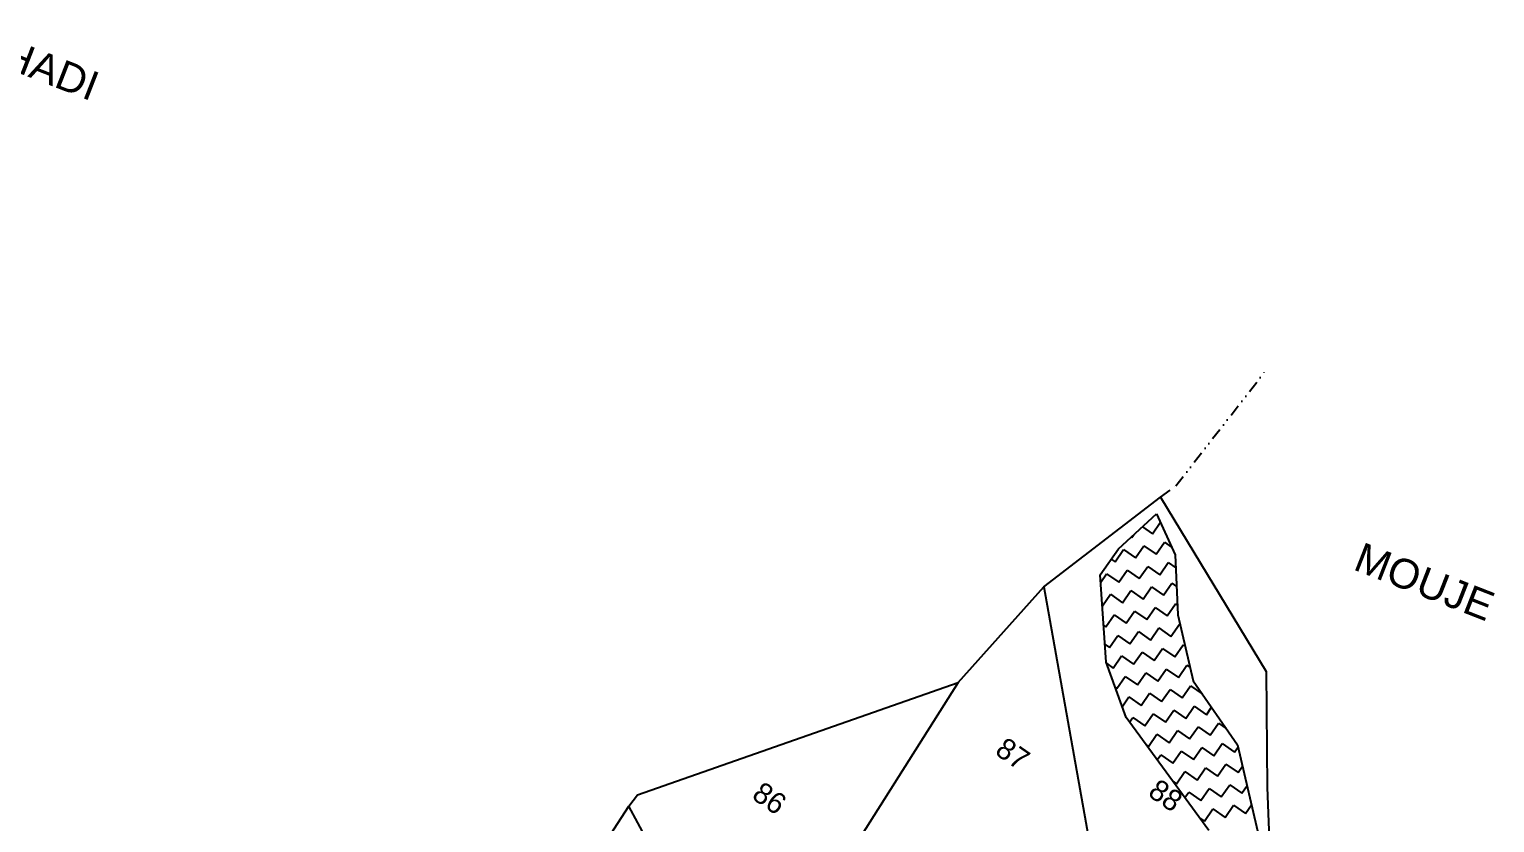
# Model space of a CAD drawing. Header units: metres. Extents: x 282167 to 284586, y 2020907 to 2023042.
# Drawn here: x 283889 to 284511, y 2022219 to 2022556 of the extents above; entities that cross this region are included whole.
import ezdxf
from ezdxf.enums import TextEntityAlignment as Align

# ---------------------------------------------------------------- set-up
doc = ezdxf.new("R2010")
doc.units = ezdxf.units.M
doc.header["$MEASUREMENT"] = 0
doc.linetypes.add('DIVIDE', pattern=[1.25, 0.5, -0.25, 0, -0.25, 0, -0.25])
for name, color, linetype in [('POLY_HATCH', 12, 'Continuous'), ('POLY_PARCEL', 6, 'Continuous'), ('TEXT_MAPOUT', 7, 'Continuous'), ('TEXT_PARCEL', 7, 'Continuous'), ('V_BOUND_LINE', 7, 'Continuous'), ('V_DIVIDE_LINE', 7, 'DIVIDE')]:
    doc.layers.add(name, color=color, linetype=linetype)
doc.styles.get("Standard").update_dxf_attribs({"font": 'arial.ttf'})
doc.styles.add('TEXT_MAP', font='', dxfattribs={"height": 2.5})
doc.styles.get('TEXT_MAP').set_extended_font_data('Kruti Dev 050')

msp = doc.modelspace()

# ---------------------------------------------------------------- linework, layer by layer
at = {"layer": 'POLY_HATCH'}
for p, q in [((284351.04, 2022335.57), (284367.13, 2022350.31)), ((284367.13, 2022350.31), (284375.14, 2022332.99)), ((284343.32, 2022324.45), (284351.04, 2022335.57)), ((284375.14, 2022332.99), (284376.3, 2022307.48)), ((284345.89, 2022287.37), (284343.32, 2022324.45)), ((284376.3, 2022307.48), (284382.78, 2022279.46)), ((284354.33, 2022263.88), (284345.89, 2022287.37)), ((284382.78, 2022279.46), (284401.63, 2022252.28)), ((284389.45, 2022216.02), (284354.33, 2022263.88)), ((284401.63, 2022252.28), (284411.11, 2022211.6))]:
    msp.add_line(p, q, dxfattribs=at)
at = {"layer": 'POLY_HATCH', "linetype": 'Continuous'}
for p, q in [((284361.2, 2022344.88), (284365.45, 2022341.94)), ((284365.45, 2022341.94), (284368.78, 2022346.75)), ((284356.47, 2022340.55), (284356.73, 2022340.36)), ((284356.73, 2022340.36), (284357.54, 2022341.53)), ((284367.03, 2022333.23), (284370.59, 2022338.38)), ((284370.59, 2022338.38), (284373.62, 2022336.28)), ((284349.6, 2022330.07), (284353.17, 2022335.21)), ((284353.17, 2022335.21), (284358.31, 2022331.65)), ((284358.31, 2022331.65), (284361.88, 2022336.79)), ((284361.88, 2022336.79), (284367.03, 2022333.23)), ((284347.99, 2022331.18), (284349.6, 2022330.07)), ((284351.18, 2022321.35), (284354.75, 2022326.5)), ((284354.75, 2022326.5), (284359.89, 2022322.93)), ((284359.89, 2022322.93), (284363.46, 2022328.08)), ((284363.46, 2022328.08), (284368.61, 2022324.51)), ((284368.61, 2022324.51), (284372.17, 2022329.66)), ((284372.17, 2022329.66), (284375.39, 2022327.43)), ((284343.54, 2022321.32), (284346.03, 2022324.92)), ((284346.03, 2022324.92), (284351.18, 2022321.35)), ((284370.19, 2022315.8), (284373.75, 2022320.95)), ((284373.75, 2022320.95), (284375.75, 2022319.56)), ((284344.23, 2022311.33), (284347.61, 2022316.21)), ((284347.61, 2022316.21), (284352.76, 2022312.64)), ((284352.76, 2022312.64), (284356.33, 2022317.79)), ((284356.33, 2022317.79), (284361.47, 2022314.22)), ((284361.47, 2022314.22), (284365.04, 2022319.37)), ((284365.04, 2022319.37), (284370.19, 2022315.8)), ((284345.63, 2022302.35), (284349.19, 2022307.49)), ((284349.19, 2022307.49), (284354.34, 2022303.93)), ((284354.34, 2022303.93), (284357.91, 2022309.07)), ((284357.91, 2022309.07), (284363.06, 2022305.51)), ((284363.06, 2022305.51), (284366.62, 2022310.65)), ((284366.62, 2022310.65), (284371.77, 2022307.09)), ((284371.77, 2022307.09), (284375.33, 2022312.24)), ((284375.33, 2022312.24), (284376.11, 2022311.7)), ((284344.81, 2022302.91), (284345.63, 2022302.35)), ((284364.64, 2022296.79), (284368.2, 2022301.94)), ((284368.2, 2022301.94), (284373.35, 2022298.37)), ((284373.35, 2022298.37), (284376.92, 2022303.52)), ((284376.92, 2022303.52), (284377.27, 2022303.27)), ((284345.37, 2022294.91), (284347.21, 2022293.63)), ((284347.21, 2022293.63), (284350.78, 2022298.78)), ((284350.78, 2022298.78), (284355.92, 2022295.21)), ((284355.92, 2022295.21), (284359.49, 2022300.36)), ((284359.49, 2022300.36), (284364.64, 2022296.79)), ((284374.93, 2022289.66), (284378.5, 2022294.81)), ((284378.5, 2022294.81), (284379.37, 2022294.2)), ((284348.79, 2022284.92), (284352.36, 2022290.07)), ((284352.36, 2022290.07), (284357.5, 2022286.5)), ((284357.5, 2022286.5), (284361.07, 2022291.65)), ((284361.07, 2022291.65), (284366.22, 2022288.08)), ((284366.22, 2022288.08), (284369.78, 2022293.23)), ((284369.78, 2022293.23), (284374.93, 2022289.66)), ((284346.1, 2022286.78), (284348.79, 2022284.92)), ((284359.08, 2022277.79), (284362.65, 2022282.93)), ((284362.65, 2022282.93), (284367.8, 2022279.37)), ((284367.8, 2022279.37), (284371.36, 2022284.51)), ((284371.36, 2022284.51), (284376.51, 2022280.95)), ((284376.51, 2022280.95), (284380.08, 2022286.09)), ((284380.08, 2022286.09), (284381.47, 2022285.13)), ((284349.75, 2022276.64), (284350.37, 2022276.21)), ((284350.37, 2022276.21), (284353.94, 2022281.35)), ((284353.94, 2022281.35), (284359.08, 2022277.79)), ((284378.09, 2022272.23), (284381.66, 2022277.38)), ((284381.66, 2022277.38), (284386.6, 2022273.96)), ((284352.66, 2022268.52), (284355.52, 2022272.64)), ((284355.52, 2022272.64), (284360.66, 2022269.07)), ((284360.66, 2022269.07), (284364.23, 2022274.22)), ((284364.23, 2022274.22), (284369.38, 2022270.65)), ((284369.38, 2022270.65), (284372.94, 2022275.8)), ((284372.94, 2022275.8), (284378.09, 2022272.23)), ((284355.74, 2022261.96), (284357.1, 2022263.93)), ((284357.1, 2022263.93), (284362.25, 2022260.36)), ((284362.25, 2022260.36), (284365.81, 2022265.51)), ((284365.81, 2022265.51), (284370.96, 2022261.94)), ((284370.96, 2022261.94), (284374.53, 2022267.09)), ((284374.53, 2022267.09), (284379.67, 2022263.52)), ((284379.67, 2022263.52), (284383.24, 2022268.67)), ((284383.24, 2022268.67), (284388.39, 2022265.1)), ((284388.39, 2022265.1), (284390.56, 2022268.24)), ((284372.54, 2022253.23), (284376.11, 2022258.37)), ((284376.11, 2022258.37), (284381.25, 2022254.81)), ((284381.25, 2022254.81), (284384.82, 2022259.95)), ((284384.82, 2022259.95), (284389.97, 2022256.39)), ((284389.97, 2022256.39), (284393.53, 2022261.54)), ((284393.53, 2022261.54), (284396.76, 2022259.3)), ((284362.77, 2022252.38), (284363.83, 2022251.65)), ((284363.83, 2022251.65), (284367.39, 2022256.79)), ((284367.39, 2022256.79), (284372.54, 2022253.23)), ((284382.83, 2022246.09), (284386.4, 2022251.24)), ((284386.4, 2022251.24), (284391.55, 2022247.68)), ((284391.55, 2022247.68), (284395.11, 2022252.82)), ((284395.11, 2022252.82), (284400.26, 2022249.26)), ((284400.26, 2022249.26), (284401.81, 2022251.49)), ((284367.49, 2022245.94), (284368.97, 2022248.08)), ((284368.97, 2022248.08), (284374.12, 2022244.51)), ((284374.12, 2022244.51), (284377.69, 2022249.66)), ((284377.69, 2022249.66), (284382.83, 2022246.09)), ((284375.7, 2022235.8), (284379.27, 2022240.95)), ((284379.27, 2022240.95), (284384.41, 2022237.38)), ((284384.41, 2022237.38), (284387.98, 2022242.53)), ((284387.98, 2022242.53), (284393.13, 2022238.96)), ((284393.13, 2022238.96), (284396.69, 2022244.11)), ((284396.69, 2022244.11), (284401.84, 2022240.54)), ((284401.84, 2022240.54), (284403.73, 2022243.27)), ((284374.13, 2022236.89), (284375.7, 2022235.8)), ((284386, 2022228.67), (284389.56, 2022233.81)), ((284389.56, 2022233.81), (284394.71, 2022230.25)), ((284394.71, 2022230.25), (284398.27, 2022235.4)), ((284398.27, 2022235.4), (284403.42, 2022231.83)), ((284403.42, 2022231.83), (284405.64, 2022235.04)), ((284379.24, 2022229.92), (284380.85, 2022232.23)), ((284380.85, 2022232.23), (284386, 2022228.67)), ((284396.29, 2022221.54), (284399.86, 2022226.68)), ((284399.86, 2022226.68), (284405, 2022223.12)), ((284405, 2022223.12), (284407.56, 2022226.81)), ((284385.5, 2022221.39), (284387.58, 2022219.95)), ((284387.58, 2022219.95), (284391.14, 2022225.1)), ((284391.14, 2022225.1), (284396.29, 2022221.54))]:
    msp.add_line(p, q, dxfattribs=at)
at = {"layer": 'POLY_PARCEL'}
for p, q in [((284319.39, 2022319.41), (284341.65, 2022194.44)), ((284283.07, 2022278.77), (284241.19, 2022212.61)), ((284168.91, 2022178.9), (284143.24, 2022226.31))]:
    msp.add_line(p, q, dxfattribs=at)
at = {"layer": 'V_BOUND_LINE'}
for p, q in [((284319.39, 2022319.41), (284368.91, 2022357.47)), ((284368.91, 2022357.47), (284413.8, 2022283.49)), ((284283.07, 2022278.77), (284319.39, 2022319.41)), ((284413.8, 2022283.49), (284414.19, 2022234.24)), ((284146.99, 2022231.1), (284283.07, 2022278.77)), ((284414.19, 2022234.24), (284416.29, 2022178.9)), ((284090.34, 2022144.53), (284143.24, 2022226.31)), ((284143.24, 2022226.31), (284146.99, 2022231.1))]:
    msp.add_line(p, q, dxfattribs=at)
at = {"layer": 'V_DIVIDE_LINE', "ltscale": 10}
for p, q in [((284375.4, 2022362.27), (284414.35, 2022412.2)), ((284368.91, 2022357.47), (284375.4, 2022362.27))]:
    msp.add_line(p, q, dxfattribs=at)

# ---------------------------------------------------------------- texts
at = {"layer": 'TEXT_MAPOUT'}
for s, p in [('KHADI', (283865.29, 2022544.91)), ('MOUJE', (284450.16, 2022326.9))]:
    msp.add_text(s, height=12.524, rotation=338.66761, dxfattribs=at).set_placement(p)
at = {"layer": 'TEXT_PARCEL', "style": 'TEXT_MAP'}
for s, p in [('87', (284306.24, 2022248.54)), ('86', (284203.04, 2022229.7)), ('88', (284371.14, 2022230.88))]:
    msp.add_text(s, height=9.017, rotation=325.28264, dxfattribs=at).set_placement(p, align=Align.MIDDLE)

doc.saveas('drawing.dxf')
